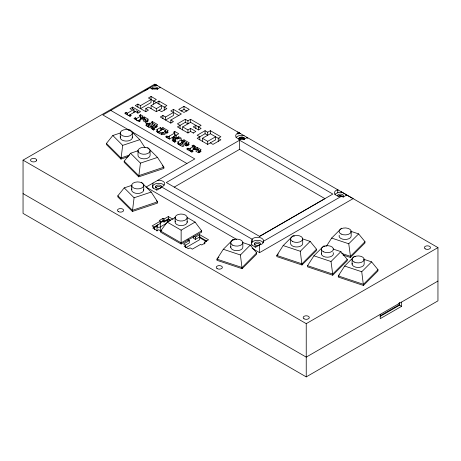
<?xml version="1.0" encoding="UTF-8"?>
<svg xmlns="http://www.w3.org/2000/svg" width="461" height="461" viewBox="0 0 461 461"><rect width="100%" height="100%" fill="white"/><g stroke="black" fill="none" stroke-linecap="round" stroke-linejoin="round"><path stroke-width="0.69" d="M157.748 224.553L157.748 225.694L154.009 227.849M160.1 223.078L162.964 221.424L164.053 222.052L164.053 220.911M237.778 133.154L237.778 134.122L238.977 133.448C239.046 131.604 235.594 134.341 235.669 135.534A6.056 3.498 0 0 0 239.674 139.107A6.056 3.498 0 0 0 246.687 137.799L247.056 137.384L247.736 137.781L247.252 137.499L247.655 138.219L247.655 137.735M120.978 159.085L106.451 144.558L106.451 143.417L112.812 135.505L122.684 145.376L120.978 159.085L128.458 156.59M132.388 211.466L117.855 196.939L117.855 195.798L124.216 187.886L134.093 197.757L132.388 211.466L157.553 203.082L157.553 201.82L151.191 192.058L141.32 182.187M138.721 176.828L124.193 162.301L124.193 161.16L130.555 153.248L140.426 163.119L138.721 176.828L163.886 168.438L163.886 167.182L157.524 157.42L147.653 147.543M157.754 180.326L158.67 180.257A6.056 3.498 0 0 1 164.519 182.844A6.056 3.498 0 0 1 161.696 186.78A3.071 1.775 0 0 0 159.068 185.034A3.071 1.775 0 0 0 155.703 186.336L155.593 186.791A3.071 1.775 0 0 0 158.67 188.566L159.466 188.509A3.071 1.775 0 0 0 160.843 188.048M254.432 245.125L254.484 244.889A3.071 1.775 0 0 1 257.054 243.587A3.071 1.775 0 0 1 260.119 244.463M338.074 189.932L336.72 190.111A6.056 3.498 0 0 0 334.934 194.242A6.056 3.498 0 0 0 341.382 196.305C343.14 197.135 345.485 196.542 346.148 194.594M153.046 183.046L152.614 185.725L153.167 188.18L157.103 190.168M232.753 240.671L233.18 239.397L234.499 239.835M244.756 139.055C244.463 136.329 238.838 136.347 238.66 139.118M238.977 133.448L239.046 132.756M233.18 239.397L223.308 249.268L216.947 259.151L216.947 260.292L242.111 268.677L256.644 254.149L256.644 252.887L250.283 245.096L242.388 242.463M294.366 236.136L293.052 235.698L283.181 245.569L276.819 255.452L276.819 256.593L301.984 264.977L316.511 250.45L316.511 249.194L310.155 241.397L302.917 238.982M332.992 249.009L340.881 251.637L347.242 259.434L347.242 260.695L332.715 275.223L307.55 266.833L307.55 265.692L313.912 255.809L323.783 245.938L325.097 246.376M326.417 246.209L331.655 238.072L341.526 228.195M355.829 256.621L354.515 256.183L344.644 266.055L338.282 275.937L338.282 277.078L363.447 285.463L377.974 270.935L377.974 269.679L371.612 261.883L363.723 259.249M251.585 242.97L252.167 242.123A6.056 3.498 0 0 1 258.16 240.354A6.056 3.498 0 0 1 263.277 242.872M175.676 217.194L167.176 222.104L160.595 231.001L160.595 232.142L181.138 244.007L201.688 232.142L201.688 230.88L195.101 222.104L187.212 217.546M251.954 245.212L251.401 242.861L252.167 239.08A6.056 3.498 0 0 1 258.938 237.398A6.056 3.498 0 0 1 263.508 240.734C263.456 242.809 261.871 245.096 259.56 244.543L257.543 246.203L255.06 247.004L251.631 244.779M161.696 186.78L158.67 189.223L156.267 189.972M218.952 257.129L216.947 259.151L242.111 267.536L256.644 252.887M278.323 253.936L276.819 255.452L301.984 263.836L316.511 249.194M347.242 259.434L332.715 274.082L332.715 275.223M350.735 231.266L358.623 233.894L364.985 241.691L350.458 256.339L350.458 257.48L342.978 254.985M339.284 274.929L338.282 275.937L363.447 284.328L377.974 269.679M242.111 268.677L240.412 254.968L250.283 245.096M301.984 264.977L300.278 251.268L310.155 241.397M307.55 265.692L332.715 274.082L331.01 261.514L340.881 251.637M341.618 253.394L350.458 256.339L348.752 243.771L358.623 233.894M350.458 257.48L364.985 242.953L364.985 241.691M363.447 285.463L361.741 271.754L371.612 261.883M244.111 137.753L244.111 139.274L242.054 138.611L239.23 139.32L239.23 137.799M161.799 230.298L160.595 231.001L181.138 242.866L201.688 230.88M144.593 90.892L148.736 88.489M23.05 160.151L154.763 84.109L437.95 247.603L437.95 300.849L306.237 376.891L23.05 213.397L23.05 160.151L306.237 323.651L437.95 247.603M137.897 112.899L137.897 111.683L136.577 112.444L137.897 113.204L140.53 111.683L132.63 107.119L129.996 108.64L131.31 109.401L132.63 108.64L133.944 109.401L133.944 112.444M151.07 99.518L140.53 105.598L137.897 104.082L135.263 105.598L145.797 111.683L148.436 110.162L145.797 108.64L145.797 111.683M153.703 104.082L153.703 101.04L156.337 99.518L151.07 96.476L148.436 97.997L166.876 108.64L161.604 111.683L158.97 110.162M133.944 109.401L127.357 113.204L126.043 112.444L124.724 113.204L129.996 116.247L131.31 115.486L129.996 114.726L129.996 116.552M128.556 115.555L136.577 110.922L137.897 111.683M145.797 108.64L148.436 107.119L156.337 111.683L161.604 108.64L161.604 105.598L156.337 108.64L151.07 105.598L151.07 108.64M151.07 105.598L158.97 101.04L166.876 105.598L164.237 107.119L164.237 110.162M141.85 119.439L141.85 117.008L143.164 116.247L140.53 114.726L139.216 115.486L140.53 116.247L136.577 118.529L135.263 117.768L133.944 118.529L139.216 121.571L140.53 120.811L139.216 120.05L139.216 121.266M137.706 120.92L141.85 118.529M141.85 117.008L143.164 117.768L144.483 117.008L148.436 119.29L147.117 120.05L147.117 121.877M145.797 122.332L145.797 119.29L143.164 120.811L145.797 122.332L148.436 120.811L147.117 120.05M155.017 127.651L155.017 124.614L153.703 125.375L149.75 123.093L148.436 123.853L147.117 123.093L145.797 123.853L147.117 124.614L145.797 125.375L149.75 127.651L152.384 126.13L152.384 129.478M156.337 127.196L156.337 125.375L157.656 124.614L152.384 121.571L151.07 122.332L155.017 124.614M173.457 112.444L165.557 117.008L162.923 115.486L160.29 117.008L170.824 123.093L173.457 121.571L170.824 120.05L170.824 123.093M170.824 120.05L181.363 113.965L173.457 109.401L170.824 110.922L178.931 115.602M183.997 106.358L178.73 109.401L183.997 112.444L189.264 109.401L183.997 106.358L183.997 109.401L181.069 111.095M153.703 128.412L157.656 126.13L156.337 125.375M166.876 133.281L166.876 131.454L168.19 130.694L162.923 127.651L161.604 128.412L160.29 127.651L156.337 129.933L157.656 130.694L156.337 131.454L161.604 134.497L162.923 133.736L164.237 134.497L165.557 133.736L162.923 132.215L161.604 132.975L158.97 131.454L158.97 133.281M157.656 132.215L162.923 129.172L165.557 130.694L165.557 132.52M165.557 130.694L164.237 131.454L167.02 133.062M195.85 128.412L195.85 125.375L193.217 126.89L198.484 129.933L198.484 126.89L201.117 125.375L190.583 119.29L187.95 120.811L185.316 119.29L177.41 123.853L180.044 125.375L180.044 128.412M166.876 132.975L168.19 132.215L166.876 131.454M187.95 120.811L187.95 123.853L185.316 122.332L177.41 126.89L187.95 132.975L190.583 131.454L190.583 128.412L187.95 129.933L182.677 126.89L182.677 129.933M166.876 136.018L165.557 136.779L169.51 139.061L178.73 133.736L174.777 131.454L173.457 132.215L174.777 132.975L168.19 136.779L166.876 136.018L166.876 137.845M182.677 126.89L190.583 122.332L201.117 128.412L198.484 129.933M173.457 141.648L173.457 136.779L174.777 137.539L176.096 136.779L177.41 137.539L178.73 136.779L181.363 138.3L180.044 139.061L178.73 138.3L177.41 139.061L176.096 138.3L174.777 139.061L176.096 139.821L174.777 140.582M173.457 139.821L172.143 140.582L174.777 142.103L176.096 141.343L172.143 139.061L173.457 138.3L172.143 137.539M187.95 145.446L187.95 143.625L189.264 142.864L183.997 139.821L182.677 140.582L181.363 139.821L177.41 142.103L178.73 142.864L178.73 144.685M193.217 132.975L195.85 131.454L190.583 128.412M178.73 142.864L177.41 143.625L182.677 146.667L183.997 145.906L180.044 143.625L180.044 145.446M178.54 144.495L181.363 142.864L181.363 139.821M218.243 141.343L218.243 138.3L220.877 136.779L210.337 130.694L207.704 132.215L205.07 130.694L197.17 135.257L199.803 136.779L199.803 139.821M186.63 142.864L183.997 141.343L182.677 142.103L185.316 143.625L186.63 142.864L186.63 145.906L181.363 142.864M207.704 132.215L207.704 135.257L205.07 133.736L197.17 138.3L207.704 144.385L215.61 139.821L215.61 136.779L207.704 141.343L202.437 138.3L202.437 141.343M186.63 145.906L189.264 144.385L187.95 143.625M202.437 138.3L210.337 133.736L220.877 139.821L212.976 144.385L210.337 142.864M199.803 152.291L199.803 150.465L201.117 149.704L197.17 147.428L195.85 148.183L194.536 147.428L195.85 146.667L193.217 145.146L191.897 145.906L193.217 146.667L189.264 148.943L187.95 148.183L186.63 148.943L191.897 151.986L193.217 151.225L191.897 150.465L191.897 152.291M194.536 148.943L190.583 151.225L190.583 148.183M198.484 152.747L198.484 149.704L195.85 151.225L198.484 152.747L201.117 151.225L199.803 150.465M239.593 140.225L166.312 182.533L259.555 236.389L324.942 198.639L239.593 149.347L239.593 140.225L332.848 194.064L259.56 236.372M174.206 187.114L239.593 149.347M173.048 219.292L168.305 216.555L164.053 219.01L162.964 218.387L159.293 220.502L160.382 221.13L160.382 223.412L153.876 227.169M160.382 221.13L152.101 225.907L154.377 227.221L154.377 229.503M159.909 222.433L162.964 220.663L164.053 221.292L168.305 218.837L170.674 220.208M154.377 227.221L152.793 228.132L157.143 230.644L158.722 229.728L160.993 231.042M164.053 222.052L168.305 219.597L170.121 220.646M166.675 223.239L160.307 226.921A2.328 1.343 0 0 1 157.017 226.921L155.806 226.218M167.176 222.104L181.138 230.166L195.101 222.104M185.218 245.269L189.338 242.889L189.338 240.607L183.449 244.007L185.725 245.321L185.725 247.603M193.891 236.239L195.401 237.11L199.653 234.655L208.545 239.789L204.286 242.244L204.286 243.955M193.39 236.522L193.39 238.233L195.401 239.392L199.653 236.937L206.764 241.04M185.725 245.321L184.141 246.232L188.491 248.744L190.07 247.828L192.341 249.142L200.621 244.359L201.705 244.987L205.375 242.872L204.286 242.244M186.06 247.551L199.578 239.749L199.578 236.983M341.382 196.305L263.392 241.31L263.392 242.532M252.115 248.346L259.56 252.645L353.132 198.628L346.119 194.698M437.95 281.066L306.237 357.119L23.05 193.614M380.037 315.877L399.093 304.877L399.093 303.05M380.112 316.442L399.624 305.182L401.594 306.323L401.594 302.064M401.594 306.323L380.262 318.643L380.262 314.385M238.982 132.86L239.103 133.362L239.593 133.073L240.607 133.667L237.72 131.99M129.823 154.959L120.978 157.944L106.451 143.417M112.812 135.505L120.701 132.872M128.596 130.244L129.91 129.806L139.781 139.677L145.019 147.716M122.684 145.376L139.781 139.677M130.555 153.248L137.787 150.833M140.426 163.119L157.524 157.42M124.216 187.886L132.111 185.253M134.093 197.757L151.191 192.058M339.457 195.735L340.241 195.643M156.475 85.083L154.452 85.199L157.184 85.492L155.559 84.559L102.878 114.979L129.017 130.071M255.06 247.004L255.97 247.217L255.97 246.9M244.065 135.661L243.731 135.563A6.056 3.498 0 0 0 235.997 137.683M331.655 238.072L348.752 243.771M283.181 245.569L300.278 251.268M313.912 255.809L331.01 261.514M344.644 266.055L361.741 271.754M223.308 249.268L240.412 254.968M341.175 191.718L346.505 194.796M183.997 109.401L186.924 111.095M190.583 131.454L193.511 133.148M133.846 110.865L135.667 111.919M174.777 134.497L176.471 135.476M145.797 119.29L144.483 118.529L143.164 119.29L140.53 117.768M198.484 149.704L197.17 148.943L195.85 149.704L193.217 148.183M145.613 120.701L147.307 121.681M154.729 125.962L156.481 126.977M186.336 144.212L188.094 145.227M198.299 151.116L199.993 152.095M152.384 126.13L149.75 124.614L148.436 125.375L152.384 127.651L151.07 128.412L153.703 129.933L155.017 129.172L152.574 127.76M110.778 110.415L194.813 158.93L146.028 187.097L236.608 239.392M130.884 131.149L186.907 163.494M161.402 186.849L252.086 239.207L252.086 242.244M206.332 241.552L200.276 238.055L200.276 236.919M187.834 239.737L189.338 240.607M150.032 87.751L150.39 88.034A6.056 3.498 0 0 0 159.938 87.44L160.146 87.175L160.653 87.844M162.381 165.678L163.886 167.182L138.721 175.687L124.193 161.16M156.55 200.817L157.553 201.82L132.388 210.325L117.855 195.798M153.167 188.18L152.822 187.696A6.056 3.498 0 0 1 157.103 183.415L158.67 183.299A6.056 3.498 0 0 1 163.914 185.045M346.067 194.548L346.476 195.372M399.624 302.341L399.624 305.182M364.167 259.18L364.167 263.744A6.056 3.498 0 0 1 357.724 267.455A6.056 3.498 0 0 1 352.192 263.283M352.089 259.629L352.089 264.193M351.178 231.197L351.178 235.761A6.056 3.498 0 0 1 344.736 239.472A6.056 3.498 0 0 1 339.204 235.294M337.757 189.748L337.757 192.79M321.357 249.384L321.357 253.948M306.237 323.651L306.237 376.891M302.71 238.694L302.71 243.258A6.056 3.498 0 0 1 297.057 246.969A6.056 3.498 0 0 1 290.626 243.708L290.626 239.144M259.56 244.543L259.56 252.645M244.52 138.15L244.52 139.671M243.529 137.43L243.529 138.951M242.832 137.205L242.832 138.726M242.838 242.394L242.838 246.958A6.056 3.498 0 0 1 236.389 250.669A6.056 3.498 0 0 1 230.857 246.497M242.054 137.09L242.054 138.611M241.247 137.101L241.247 138.623M240.481 137.228L240.481 138.749M239.789 137.464L239.789 138.986M238.844 138.202L238.844 139.216M230.754 242.843L230.754 247.407M210.337 130.694L210.337 133.736M207.704 141.343L207.704 144.385M205.07 130.694L205.07 133.736M199.653 234.655L199.653 236.937M197.17 147.428L197.17 149.86M195.85 148.183L195.85 150.009M195.401 237.11L195.401 239.392M194.536 145.906L194.536 149.249M193.217 145.146L193.217 149.704M190.583 119.29L190.583 122.332M189.264 148.943L189.264 150.77M187.95 129.933L187.95 132.975M187.95 148.183L187.95 150.009M187.183 217.765A6.056 3.498 0 0 1 177.785 220.45A6.056 3.498 0 0 1 178.453 214.405A6.056 3.498 0 0 1 187.183 217.765L187.183 222.329M185.316 119.29L185.316 122.332M185.316 143.625L185.316 145.446M183.997 139.821L183.997 141.648M182.677 140.582L182.677 143.924M181.138 230.166L181.138 244.007M178.73 136.779L178.73 138.605M177.41 137.539L177.41 138.755M176.096 136.779L176.096 138.605M175.099 217.315L175.099 221.879M174.777 131.454L174.777 136.018M174.777 137.539L174.777 142.409M173.457 109.401L173.457 115.486L165.557 120.05L165.557 117.008M169.51 136.018L169.51 139.061M168.939 219.701L168.939 221.833M168.305 216.555L168.305 218.837M168.19 136.779L168.19 138.605M167.251 219.384L167.251 222.202M164.053 219.01L164.053 221.292M162.964 218.387L162.964 220.663M162.923 115.486L162.923 118.529M162.923 127.651L162.923 129.478M162.923 132.215L162.923 134.652M161.604 128.412L161.604 130.238M161.604 132.975L161.604 134.802M160.29 127.651L160.29 130.694M160.307 222.686L160.307 231.07M158.97 101.04L158.97 104.082M157.656 129.172L157.656 132.52M157.017 225.504L157.017 231.07M156.337 108.64L156.337 111.683M155.703 186.336L155.703 187.858M153.703 125.375L153.703 130.238M152.384 121.571L152.384 124.003M151.07 96.476L151.07 102.561L140.53 108.64L140.53 105.598M150.079 150.995A6.056 3.498 0 0 1 140.68 153.68A6.056 3.498 0 0 1 141.354 147.635A6.056 3.498 0 0 1 150.079 150.995L150.079 155.559A6.056 3.498 0 0 1 143.653 158.82A6.056 3.498 0 0 1 138 155.109L138 150.545M149.75 123.093L149.75 124.914M148.436 123.853L148.436 127.196M147.117 123.093L147.117 126.435M144.483 117.008L144.483 119.439M143.746 185.633A6.056 3.498 0 0 1 134.347 188.319A6.056 3.498 0 0 1 135.021 182.274A6.056 3.498 0 0 1 143.746 185.633L143.746 190.197M143.164 117.768L143.164 119.595M140.53 114.726L140.53 119.29M137.897 104.082L137.897 107.119M136.577 118.529L136.577 120.356M135.263 117.768L135.263 119.595M132.63 107.119L132.63 108.946M132.336 133.252A6.056 3.498 0 0 1 122.943 135.937A6.056 3.498 0 0 1 123.611 129.893A6.056 3.498 0 0 1 132.336 133.252L132.336 137.816M131.662 185.184L131.662 189.748M127.357 113.204L127.357 115.031M126.043 112.444L126.043 114.27M120.258 132.803L120.258 137.366M155.697 187.863A3.071 1.775 0 0 1 158.261 186.561A3.071 1.775 0 0 1 161.327 187.431M342.828 197.037A3.071 1.775 0 0 0 343.508 196.207L343.549 195.746A3.071 1.775 0 0 0 340.241 194.121L339.457 194.214A3.071 1.775 0 0 0 337.423 196.029M334.853 194.605A6.056 3.498 0 0 1 336.72 193.153L338.074 192.681A6.056 3.498 0 0 1 342.707 192.635M338.149 196.259A3.071 1.775 0 0 1 341.434 195.718A3.071 1.775 0 0 1 343.549 197.268M152.101 89.307A3.071 1.775 0 0 1 157.426 89.307M151.727 88.915A3.071 1.775 0 0 1 155.138 86.904A3.071 1.775 0 0 1 157.622 89.325M167.62 221.286A2.328 1.343 0 0 1 167.931 221.954M239.201 139.343A3.071 1.775 0 0 1 244.076 139.257M333.13 252.605A6.056 3.498 0 0 1 327.783 257.215A6.056 3.498 0 0 1 321.461 253.037M187.074 221.418A6.056 3.498 0 0 1 180.752 225.59A6.056 3.498 0 0 1 175.405 220.986M132.232 136.905A6.056 3.498 0 0 1 125.911 141.078A6.056 3.498 0 0 1 120.563 136.473M143.642 189.287A6.056 3.498 0 0 1 137.315 193.459A6.056 3.498 0 0 1 131.967 188.854M36.661 160.151L36.557 160.612A3.071 1.775 0 0 1 31.613 161.511A3.071 1.775 0 0 1 32.287 158.544A3.071 1.775 0 0 1 36.661 160.151M254.484 243.368L254.38 243.829A3.071 1.775 0 0 0 257.457 245.604L258.252 245.54A3.071 1.775 0 0 0 259.629 242.572A3.071 1.775 0 0 0 254.484 243.368M425.238 248.859A3.071 1.775 0 0 0 430.384 248.064A3.071 1.775 0 0 0 426.615 245.892A3.071 1.775 0 0 0 425.238 248.859M304.064 318.822A3.071 1.775 0 0 0 309.204 318.027A3.071 1.775 0 0 0 305.441 315.854A3.071 1.775 0 0 0 304.064 318.822M217.131 268.63A3.071 1.775 0 0 0 222.271 267.835A3.071 1.775 0 0 0 218.508 265.663A3.071 1.775 0 0 0 217.131 268.63M118.339 211.605A3.083 1.781 0 0 0 123.496 210.804A3.083 1.781 0 0 0 119.722 208.62A3.083 1.781 0 0 0 118.339 211.605M323.397 251.787A6.056 3.498 0 0 0 333.332 249.85A6.056 3.498 0 0 0 325.46 245.851A6.056 3.498 0 0 0 323.397 251.787M232.799 245.24A6.056 3.498 0 0 0 242.734 243.304A6.056 3.498 0 0 0 234.856 239.305A6.056 3.498 0 0 0 232.799 245.24M292.666 241.541A6.056 3.498 0 0 0 302.6 239.605A6.056 3.498 0 0 0 294.729 235.606A6.056 3.498 0 0 0 292.666 241.541M354.129 262.032A6.056 3.498 0 0 0 364.063 260.09A6.056 3.498 0 0 0 356.192 256.097A6.056 3.498 0 0 0 354.129 262.032M341.14 234.044A6.056 3.498 0 0 0 351.075 232.108A6.056 3.498 0 0 0 343.203 228.109A6.056 3.498 0 0 0 341.14 234.044"/></g></svg>
